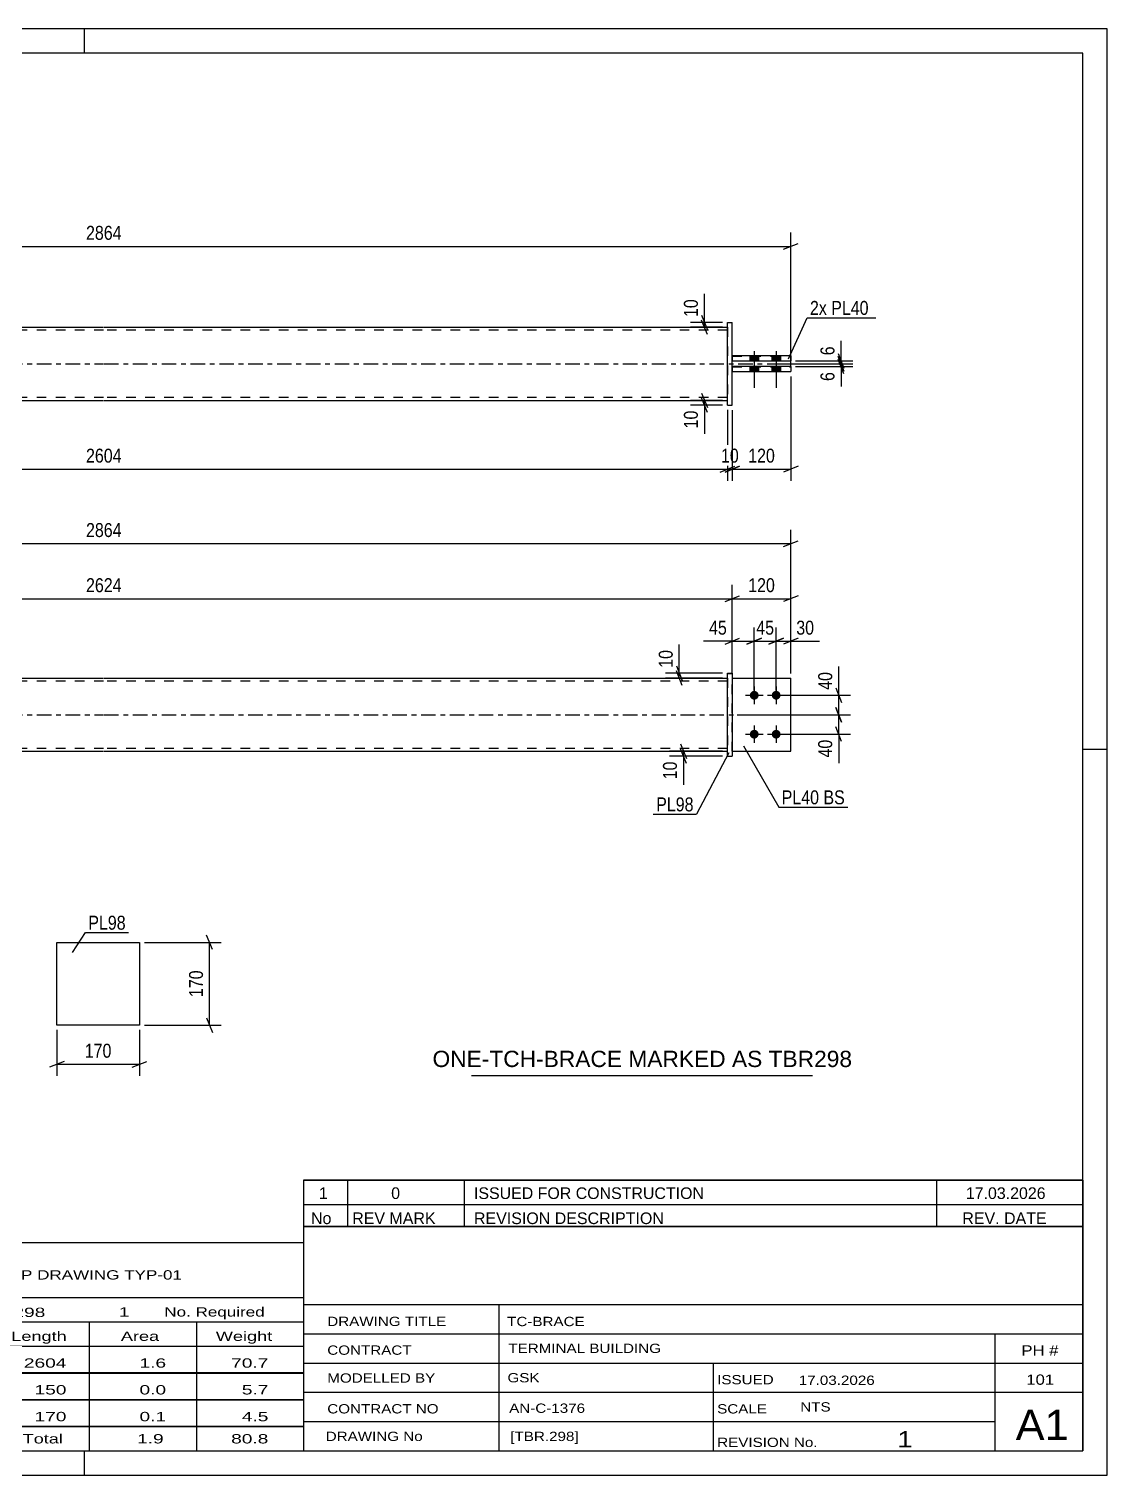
# Model space of a CAD drawing. Header units: millimetres. Extents: x 0 to 420, y 0 to 297.
# Drawn here: x 198.6 to 420, y 0 to 297 of the extents above; entities that cross this region are included whole.
import ezdxf

# ---------------------------------------------------------------- set-up
doc = ezdxf.new("R2010")
doc.units = ezdxf.units.MM
doc.linetypes.add('DXK_LINE_DOT2', pattern=[3.9198, 1.9599, -1.9599])
doc.linetypes.add('DXK_LINE_DOT3', pattern=[5.9187, 2.979, -0.9799, 0.9799, -0.9799])
doc.styles.add('Arial', font='ARIAL.TTF', dxfattribs={"height": 0.2})
doc.styles.add('Arial Narrow', font='ARIALN.TTF', dxfattribs={"height": 0.2})

# ---------------------------------------------------------------- blocks, each defined once
blk = doc.blocks.new('Unknown-580581825-1163')
at = {"color": 5, "linetype": 'Continuous'}
for p, q in [((420, 297), (0, 297)), ((210, 292), (210, 297)), ((420, 0), (420, 297)), ((415, 292), (5, 292)), ((415, 5), (415, 292)), ((420, 149), (415, 149)), ((5, 5), (415, 5)), ((210, 0), (210, 5)), ((0, 0), (420, 0))]:
    blk.add_line(p, q, dxfattribs=at)
blk = doc.blocks.new('Part-580581825-1819 - 1792')
at = {"color": 2, "linetype": 'Continuous'}
for p, q in [((343.05, 163.65), (355.05, 163.65)), ((355.05, 148.65), (355.05, 163.65)), ((343.05, 148.65), (355.05, 148.65)), ((343.05, 148.65), (355.05, 148.65))]:
    blk.add_line(p, q, dxfattribs=at)
at = {"color": 7, "linetype": 'DXK_LINE_DOT2'}
for p, q in [((343.05, 163.65), (355.05, 163.65)), ((343.05, 148.65), (343.05, 163.65)), ((355.05, 163.65), (355.05, 163.65)), ((343.05, 148.65), (343.05, 148.65))]:
    blk.add_line(p, q, dxfattribs=at)
blk = doc.blocks.new('Part-580581825-1799 - 1792')
at = {"color": 2, "linetype": 'Continuous'}
for p, q in [((342.05, 164.67), (343.05, 164.67)), ((342.05, 147.67), (342.05, 164.67)), ((343.05, 164.67), (343.05, 147.63)), ((342.05, 147.67), (342.05, 147.63)), ((342.05, 147.63), (342.05, 147.67)), ((342.05, 147.67), (343.05, 147.67)), ((342.05, 147.63), (343.05, 147.63))]:
    blk.add_line(p, q, dxfattribs=at)
at = {"color": 7, "linetype": 'DXK_LINE_DOT2'}
blk.add_line((342.05, 164.63), (343.05, 164.63), dxfattribs=at)
blk = doc.blocks.new('Part-580581825-1824 - 1792')
at = {"color": 2, "linetype": 'Continuous'}
for p, q in [((85.95, 163.65), (213.95, 163.65)), ((214.05, 163.65), (342.05, 163.65)), ((85.95, 148.65), (213.95, 148.65)), ((214.05, 148.65), (342.05, 148.65))]:
    blk.add_line(p, q, dxfattribs=at)
at = {"color": 7, "linetype": 'DXK_LINE_DOT2'}
for p, q in [((85.95, 148.65), (85.95, 163.65)), ((342.05, 163.65), (342.05, 148.65)), ((213.95, 163.05), (85.95, 163.05)), ((342.05, 163.05), (214.05, 163.05)), ((213.95, 149.25), (85.95, 149.25)), ((342.05, 149.25), (214.05, 149.25))]:
    blk.add_line(p, q, dxfattribs=at)
at = {"color": 7, "linetype": 'DXK_LINE_DOT3'}
for p, q in [((75.95, 156.15), (213.95, 156.15)), ((214.05, 156.15), (352.05, 156.15))]:
    blk.add_line(p, q, dxfattribs=at)
blk = doc.blocks.new('Bolt-580581825-1830 - 1792')
at = {"linetype": 'Continuous'}
for points in [[(347.55, 161.05), (347.74, 161.03), (347.92, 160.97), (348.08, 160.88), (348.22, 160.75), (348.33, 160.6), (348.41, 160.43), (348.45, 160.25), (348.45, 160.06), (348.41, 159.87), (348.33, 159.7), (348.22, 159.55), (348.08, 159.42), (347.92, 159.33), (347.74, 159.27), (347.55, 159.25), (347.36, 159.27), (347.18, 159.33), (347.02, 159.42), (346.88, 159.55), (346.77, 159.7), (346.69, 159.87), (346.66, 160.06), (346.66, 160.25), (346.69, 160.43), (346.77, 160.6), (346.88, 160.75), (347.02, 160.88), (347.18, 160.97), (347.36, 161.03)], [(352.05, 161.05), (352.24, 161.03), (352.42, 160.97), (352.58, 160.88), (352.72, 160.75), (352.83, 160.6), (352.91, 160.43), (352.95, 160.25), (352.95, 160.06), (352.91, 159.87), (352.83, 159.7), (352.72, 159.55), (352.58, 159.42), (352.42, 159.33), (352.24, 159.27), (352.05, 159.25), (351.86, 159.27), (351.68, 159.33), (351.52, 159.42), (351.38, 159.55), (351.27, 159.7), (351.19, 159.87), (351.16, 160.06), (351.16, 160.25), (351.19, 160.43), (351.27, 160.6), (351.38, 160.75), (351.52, 160.88), (351.68, 160.97), (351.86, 161.03)], [(347.55, 153.05), (347.74, 153.03), (347.92, 152.97), (348.08, 152.88), (348.22, 152.75), (348.33, 152.6), (348.41, 152.43), (348.45, 152.25), (348.45, 152.06), (348.41, 151.87), (348.33, 151.7), (348.22, 151.55), (348.08, 151.42), (347.92, 151.33), (347.74, 151.27), (347.55, 151.25), (347.36, 151.27), (347.18, 151.33), (347.02, 151.42), (346.88, 151.55), (346.77, 151.7), (346.69, 151.87), (346.66, 152.06), (346.66, 152.25), (346.69, 152.43), (346.77, 152.6), (346.88, 152.75), (347.02, 152.88), (347.18, 152.97), (347.36, 153.03)], [(352.05, 153.05), (352.24, 153.03), (352.42, 152.97), (352.58, 152.88), (352.72, 152.75), (352.83, 152.6), (352.91, 152.43), (352.95, 152.25), (352.95, 152.06), (352.91, 151.87), (352.83, 151.7), (352.72, 151.55), (352.58, 151.42), (352.42, 151.33), (352.24, 151.27), (352.05, 151.25), (351.86, 151.27), (351.68, 151.33), (351.52, 151.42), (351.38, 151.55), (351.27, 151.7), (351.19, 151.87), (351.16, 152.06), (351.16, 152.25), (351.19, 152.43), (351.27, 152.6), (351.38, 152.75), (351.52, 152.88), (351.68, 152.97), (351.86, 153.03)]]:
    blk.add_hatch(color=1, dxfattribs=at).paths.add_polyline_path(points)
at = {"color": 1, "linetype": 'Continuous'}
for p, q in [((347.55, 161.95), (347.55, 158.35)), ((352.05, 161.95), (352.05, 158.35)), ((345.75, 160.15), (349.35, 160.15)), ((350.25, 160.15), (353.85, 160.15)), ((345.75, 152.15), (349.35, 152.15)), ((347.55, 153.95), (347.55, 150.35)), ((350.25, 152.15), (353.85, 152.15)), ((352.05, 153.95), (352.05, 150.35))]:
    blk.add_line(p, q, dxfattribs=at)
blk = doc.blocks.new('Part-580581825-1836 - 1792')
at = {"color": 7, "linetype": 'DXK_LINE_DOT2'}
for p, q in [((343.05, 148.64), (343.05, 163.65)), ((343.05, 163.65), (355.05, 163.65)), ((343.05, 163.64), (355.05, 163.64)), ((355.05, 163.65), (355.05, 163.64)), ((355.05, 148.65), (355.05, 163.65)), ((343.05, 148.65), (343.05, 148.64))]:
    blk.add_line(p, q, dxfattribs=at)
at = {"color": 2, "linetype": 'Continuous'}
for p, q in [((343.05, 148.65), (355.05, 148.65)), ((343.05, 148.64), (355.05, 148.64)), ((355.05, 148.65), (355.05, 148.65)), ((355.05, 148.65), (355.05, 148.64)), ((355.05, 148.64), (355.05, 148.65))]:
    blk.add_line(p, q, dxfattribs=at)
blk = doc.blocks.new('Part-580581825-2124 - 2115')
at = {"color": 2, "linetype": 'Continuous'}
for p, q in [((85.95, 235.72), (213.95, 235.72)), ((214.05, 235.72), (342.05, 235.72)), ((85.95, 220.72), (213.95, 220.72)), ((214.05, 220.72), (342.05, 220.72))]:
    blk.add_line(p, q, dxfattribs=at)
at = {"color": 7, "linetype": 'DXK_LINE_DOT2'}
for p, q in [((85.95, 235.72), (85.95, 220.72)), ((213.95, 235.12), (85.95, 235.12)), ((342.05, 235.12), (214.05, 235.12)), ((342.05, 235.72), (342.05, 220.72)), ((213.95, 221.32), (85.95, 221.32)), ((342.05, 221.32), (214.05, 221.32))]:
    blk.add_line(p, q, dxfattribs=at)
at = {"color": 7, "linetype": 'DXK_LINE_DOT3'}
for p, q in [((75.95, 228.22), (213.95, 228.22)), ((214.05, 228.22), (352.05, 228.22))]:
    blk.add_line(p, q, dxfattribs=at)
blk = doc.blocks.new('Part-580581825-2125 - 2115')
at = {"color": 2, "linetype": 'Continuous'}
for p, q in [((342.05, 219.74), (342.05, 236.74)), ((342.05, 236.74), (343.05, 236.74)), ((343.05, 219.74), (343.05, 236.74)), ((342.05, 219.74), (343.05, 219.74)), ((342.05, 219.74), (342.05, 219.7)), ((342.05, 219.7), (342.05, 219.74)), ((342.05, 219.7), (343.05, 219.7)), ((343.05, 219.7), (343.05, 219.74)), ((343.05, 219.74), (343.05, 219.7))]:
    blk.add_line(p, q, dxfattribs=at)
at = {"color": 7, "linetype": 'DXK_LINE_DOT2'}
for q in [(342.05, 236.74), (343.05, 236.7)]:
    blk.add_line((342.05, 236.7), q, dxfattribs=at)
blk = doc.blocks.new('Bolt-580581825-2119 - 2115')
at = {"linetype": 'Continuous'}
for points in [[(348.45, 229.83), (346.65, 229.83), (346.65, 228.83), (348.45, 228.83)], [(348.45, 229.81), (346.65, 229.81), (346.65, 228.81), (348.45, 228.81)], [(352.95, 229.83), (351.15, 229.83), (351.15, 228.83), (352.95, 228.83)], [(352.95, 229.81), (351.15, 229.81), (351.15, 228.81), (352.95, 228.81)], [(348.45, 227.63), (346.65, 227.63), (346.65, 226.63), (348.45, 226.63)], [(348.45, 227.61), (346.65, 227.61), (346.65, 226.61), (348.45, 226.61)], [(352.95, 227.63), (351.15, 227.63), (351.15, 226.63), (352.95, 226.63)], [(352.95, 227.61), (351.15, 227.61), (351.15, 226.61), (352.95, 226.61)]]:
    blk.add_hatch(color=1, dxfattribs=at).paths.add_polyline_path(points)
at = {"color": 1, "linetype": 'Continuous'}
for p, q in [((346.65, 229.83), (346.65, 228.83)), ((346.65, 229.81), (346.65, 228.81)), ((347.55, 230.83), (347.55, 223.33)), ((347.55, 230.81), (347.55, 223.31)), ((348.45, 229.83), (348.45, 228.83)), ((348.45, 229.81), (348.45, 228.81)), ((351.15, 229.83), (351.15, 228.83)), ((351.15, 229.81), (351.15, 228.81)), ((352.05, 230.83), (352.05, 223.33)), ((352.05, 230.81), (352.05, 223.31)), ((352.95, 229.83), (352.95, 228.83)), ((352.95, 229.81), (352.95, 228.81)), ((346.65, 227.63), (346.65, 226.63)), ((346.65, 227.61), (346.65, 226.61)), ((348.45, 227.63), (348.45, 226.63)), ((348.45, 227.61), (348.45, 226.61)), ((351.15, 227.63), (351.15, 226.63)), ((351.15, 227.61), (351.15, 226.61)), ((352.95, 227.63), (352.95, 226.63)), ((352.95, 227.61), (352.95, 226.61))]:
    blk.add_line(p, q, dxfattribs=at)
blk = doc.blocks.new('Part-580581825-2141 - 2115')
at = {"color": 2, "linetype": 'Continuous'}
for p, q in [((355.05, 229.84), (343.05, 229.84)), ((343.05, 228.84), (355.05, 228.84)), ((343.05, 228.81), (355.05, 228.81)), ((355.05, 229.84), (355.05, 228.81))]:
    blk.add_line(p, q, dxfattribs=at)
at = {"color": 7, "linetype": 'DXK_LINE_DOT2'}
for p, q in [((343.05, 229.84), (343.05, 228.81)), ((343.05, 229.81), (355.05, 229.81))]:
    blk.add_line(p, q, dxfattribs=at)
blk = doc.blocks.new('Part-580581825-2146 - 2115')
at = {"color": 2, "linetype": 'Continuous'}
for p, q in [((355.05, 227.64), (343.05, 227.64)), ((343.05, 226.64), (355.05, 226.64)), ((343.05, 226.61), (355.05, 226.61)), ((355.05, 227.64), (355.05, 226.61))]:
    blk.add_line(p, q, dxfattribs=at)
at = {"color": 7, "linetype": 'DXK_LINE_DOT2'}
for p, q in [((343.05, 227.64), (343.05, 226.61)), ((343.05, 227.61), (355.05, 227.61))]:
    blk.add_line(p, q, dxfattribs=at)
blk = doc.blocks.new('Part-580581825-1391 - 1375')
at = {"color": 2, "linetype": 'Continuous'}
for p, q in [((204.32, 92.41), (204.32, 109.41)), ((204.32, 109.41), (221.32, 109.41)), ((221.32, 109.41), (221.32, 92.41)), ((221.32, 92.41), (204.32, 92.41))]:
    blk.add_line(p, q, dxfattribs=at)
blk = doc.blocks.new('StraightDimension-580581825-1863 - 1792')
at = {"color": 7, "linetype": 'Continuous'}
for p, q in [((347.55, 161.15), (347.55, 174.1)), ((352.05, 161.15), (352.05, 174.1)), ((346.05, 170.65), (349.05, 171.85)), ((347.55, 171.25), (352.05, 171.25)), ((353.55, 171.85), (350.55, 170.65))]:
    blk.add_line(p, q, dxfattribs=at)
at = {"color": 0}
blk.add_wipeout([(352.23, 172), (352.23, 176.2), (347.37, 176.2), (347.37, 172)], dxfattribs=at)
at = {"color": 3, "style": 'Arial Narrow'}
blk.add_text('45', height=2.863, dxfattribs=at).set_placement((347.97, 172.6))
blk = doc.blocks.new('StraightDimension-580581825-1932 - 1792')
at = {"color": 7, "linetype": 'Continuous'}
for p, q in [((343.05, 164.65), (343.05, 182.83)), ((355.05, 164.65), (355.05, 182.83)), ((341.55, 179.38), (344.55, 180.58)), ((343.05, 179.98), (355.05, 179.98)), ((356.55, 180.58), (353.55, 179.38))]:
    blk.add_line(p, q, dxfattribs=at)
at = {"color": 0}
blk.add_wipeout([(352.39, 180.73), (352.39, 184.93), (345.71, 184.93), (345.71, 180.73)], dxfattribs=at)
at = {"color": 3, "style": 'Arial Narrow'}
blk.add_text('120', height=2.863, dxfattribs=at).set_placement((346.31, 181.33))
blk = doc.blocks.new('StraightDimension-580581825-1847 - 1792')
at = {"color": 7, "linetype": 'Continuous'}
for p, q in [((352.05, 161.15), (352.05, 174.1)), ((355.05, 164.65), (355.05, 174.1)), ((350.55, 170.65), (353.55, 171.85)), ((352.05, 171.25), (355.05, 171.25)), ((356.55, 171.85), (353.55, 170.65))]:
    blk.add_line(p, q, dxfattribs=at)
at = {"color": 0}
blk.add_wipeout([(360.43, 172), (360.43, 176.2), (355.58, 176.2), (355.58, 172)], dxfattribs=at)
at = {"color": 7, "linetype": 'Continuous'}
blk.add_line((355.05, 171.25), (360.96, 171.25), dxfattribs=at)
blk.add_line((355.05, 171.25), (360.96, 171.25), dxfattribs=at)
at = {"color": 3, "style": 'Arial Narrow'}
blk.add_text('30', height=2.863, dxfattribs=at).set_placement((356.18, 172.6))
blk = doc.blocks.new('StraightDimension-580581825-1876 - 1792')
at = {"color": 7, "linetype": 'Continuous'}
for p, q in [((343.05, 164.65), (343.05, 174.1)), ((347.55, 161.15), (347.55, 174.1)), ((341.55, 170.65), (344.55, 171.85)), ((343.05, 171.25), (347.55, 171.25)), ((349.05, 171.85), (346.05, 170.65))]:
    blk.add_line(p, q, dxfattribs=at)
at = {"color": 0}
blk.add_wipeout([(342.53, 172), (342.53, 176.2), (337.67, 176.2), (337.67, 172)], dxfattribs=at)
at = {"color": 7, "linetype": 'Continuous'}
blk.add_line((343.05, 171.25), (337.14, 171.25), dxfattribs=at)
blk.add_line((343.05, 171.25), (337.14, 171.25), dxfattribs=at)
at = {"color": 3, "style": 'Arial Narrow'}
blk.add_text('45', height=2.863, dxfattribs=at).set_placement((338.27, 172.6))
blk = doc.blocks.new('StraightDimension-580581825-1893 - 1792')
at = {"color": 7, "linetype": 'Continuous'}
for p, q in [((72.95, 164.65), (72.95, 194.15)), ((355.05, 164.65), (355.05, 194.15)), ((74.45, 191.9), (71.45, 190.7)), ((72.95, 191.3), (355.05, 191.3)), ((353.55, 190.7), (356.55, 191.9))]:
    blk.add_line(p, q, dxfattribs=at)
at = {"color": 0}
blk.add_wipeout([(218.26, 192.05), (218.26, 196.25), (209.74, 196.25), (209.74, 192.05)], dxfattribs=at)
at = {"color": 3, "style": 'Arial Narrow'}
blk.add_text('2864', height=2.863, dxfattribs=at).set_placement((210.34, 192.65))
blk = doc.blocks.new('StraightDimension-580581825-2076 - 1792')
at = {"color": 7, "linetype": 'Continuous'}
for p, q in [((341.05, 148.65), (330.17, 148.65)), ((332.42, 150.15), (333.62, 147.15)), ((333.62, 146.17), (332.42, 149.17)), ((333.02, 147.67), (333.02, 148.65)), ((341.05, 147.67), (330.17, 147.67))]:
    blk.add_line(p, q, dxfattribs=at)
at = {"color": 0}
blk.add_wipeout([(332.27, 147.14), (328.07, 147.14), (328.07, 142.29), (332.27, 142.29)], dxfattribs=at)
at = {"color": 7, "linetype": 'Continuous'}
blk.add_line((333.02, 147.67), (333.02, 141.76), dxfattribs=at)
blk.add_line((333.02, 147.67), (333.02, 141.76), dxfattribs=at)
at = {"color": 3, "style": 'Arial Narrow'}
blk.add_text('10', height=2.863, rotation=90.0002, dxfattribs=at).set_placement((331.67, 142.89))
blk = doc.blocks.new('StraightDimension-580581825-1913 - 1792')
at = {"color": 7, "linetype": 'Continuous'}
for p, q in [((364.3, 161.65), (365.5, 158.65)), ((353.05, 160.15), (367.3, 160.15)), ((365.5, 154.65), (364.3, 157.65)), ((364.9, 156.15), (364.9, 160.15)), ((344.05, 156.15), (367.3, 156.15))]:
    blk.add_line(p, q, dxfattribs=at)
at = {"color": 0}
blk.add_wipeout([(364.15, 165.53), (359.95, 165.53), (359.95, 160.67), (364.15, 160.67)], dxfattribs=at)
at = {"color": 7, "linetype": 'Continuous'}
blk.add_line((364.9, 160.15), (364.9, 166.05), dxfattribs=at)
blk.add_line((364.9, 160.15), (364.9, 166.05), dxfattribs=at)
at = {"color": 3, "style": 'Arial Narrow'}
blk.add_text('40', height=2.863, rotation=90.0002, dxfattribs=at).set_placement((363.55, 161.27))
blk = doc.blocks.new('StraightDimension-580581825-1922 - 1792')
at = {"color": 7, "linetype": 'Continuous'}
for p, q in [((364.3, 157.65), (365.5, 154.65)), ((344.05, 156.15), (367.3, 156.15)), ((364.9, 152.15), (364.9, 156.15)), ((353.05, 152.15), (367.3, 152.15)), ((365.5, 150.65), (364.3, 153.65))]:
    blk.add_line(p, q, dxfattribs=at)
at = {"color": 0}
blk.add_wipeout([(364.15, 151.62), (359.95, 151.62), (359.95, 146.77), (364.15, 146.77)], dxfattribs=at)
at = {"color": 7, "linetype": 'Continuous'}
blk.add_line((364.9, 152.15), (364.9, 146.24), dxfattribs=at)
blk.add_line((364.9, 152.15), (364.9, 146.24), dxfattribs=at)
at = {"color": 3, "style": 'Arial Narrow'}
blk.add_text('40', height=2.863, rotation=90.0002, dxfattribs=at).set_placement((363.55, 147.37))
blk = doc.blocks.new('StraightDimension-580581825-1951 - 1792')
at = {"color": 7, "linetype": 'Continuous'}
for p, q in [((84.95, 157.15), (84.95, 182.83)), ((343.05, 164.65), (343.05, 182.83)), ((86.45, 180.58), (83.45, 179.38)), ((84.95, 179.98), (343.05, 179.98)), ((341.55, 179.38), (344.55, 180.58))]:
    blk.add_line(p, q, dxfattribs=at)
at = {"color": 0}
blk.add_wipeout([(218.26, 180.73), (218.26, 184.93), (209.74, 184.93), (209.74, 180.73)], dxfattribs=at)
at = {"color": 3, "style": 'Arial Narrow'}
blk.add_text('2624', height=2.863, dxfattribs=at).set_placement((210.34, 181.33))
blk = doc.blocks.new('StraightDimension-580581825-3108 - 1792')
at = {"color": 7, "linetype": 'Continuous'}
for p, q in [((341.05, 164.67), (329.31, 164.67)), ((341.05, 163.65), (329.31, 163.65)), ((331.56, 166.17), (332.76, 163.17)), ((332.76, 162.15), (331.56, 165.15)), ((332.16, 163.65), (332.16, 164.67))]:
    blk.add_line(p, q, dxfattribs=at)
at = {"color": 0}
blk.add_wipeout([(331.41, 170.05), (327.21, 170.05), (327.21, 165.19), (331.41, 165.19)], dxfattribs=at)
at = {"color": 7, "linetype": 'Continuous'}
blk.add_line((332.16, 164.67), (332.16, 170.57), dxfattribs=at)
blk.add_line((332.16, 164.67), (332.16, 170.57), dxfattribs=at)
at = {"color": 3, "style": 'Arial Narrow'}
blk.add_text('10', height=2.863, rotation=90.0002, dxfattribs=at).set_placement((330.81, 165.79))
blk = doc.blocks.new('StraightDimension-580581825-2182 - 2115')
at = {"color": 7, "linetype": 'Continuous'}
for p, q in [((85.95, 218.72), (85.95, 204.18)), ((342.05, 218.74), (342.05, 204.18)), ((87.45, 207.18), (84.45, 205.98)), ((85.95, 206.58), (342.05, 206.58)), ((340.55, 205.98), (343.55, 207.18))]:
    blk.add_line(p, q, dxfattribs=at)
at = {"color": 0}
blk.add_wipeout([(218.26, 207.33), (218.26, 211.53), (209.74, 211.53), (209.74, 207.33)], dxfattribs=at)
at = {"color": 3, "style": 'Arial Narrow'}
blk.add_text('2604', height=2.863, dxfattribs=at).set_placement((210.34, 207.93))
blk = doc.blocks.new('StraightDimension-580581825-2250 - 2115')
at = {"color": 7, "linetype": 'Continuous'}
for p, q in [((364.77, 229.72), (365.97, 226.72)), ((365.97, 226.14), (364.77, 229.14)), ((350.8, 228.22), (367.77, 228.22)), ((356.05, 227.64), (367.77, 227.64)), ((365.37, 227.64), (365.37, 228.22))]:
    blk.add_line(p, q, dxfattribs=at)
at = {"color": 0}
blk.add_wipeout([(364.62, 227.12), (360.42, 227.12), (360.42, 224.09), (364.62, 224.09)], dxfattribs=at)
at = {"color": 7, "linetype": 'Continuous'}
blk.add_line((365.37, 227.64), (365.37, 223.56), dxfattribs=at)
blk.add_line((365.37, 227.64), (365.37, 223.56), dxfattribs=at)
at = {"color": 3, "style": 'Arial Narrow'}
blk.add_text('6', height=2.86, rotation=90.0002, dxfattribs=at).set_placement((364.02, 224.69))
blk = doc.blocks.new('StraightDimension-580581825-2171 - 2115')
at = {"color": 7, "linetype": 'Continuous'}
for p, q in [((74.45, 252.94), (71.45, 251.74)), ((72.95, 227.62), (72.95, 255.19)), ((353.55, 251.74), (356.55, 252.94)), ((355.05, 227.64), (355.05, 255.19)), ((72.95, 252.34), (355.05, 252.34))]:
    blk.add_line(p, q, dxfattribs=at)
at = {"color": 0}
blk.add_wipeout([(218.26, 253.09), (218.26, 257.29), (209.74, 257.29), (209.74, 253.09)], dxfattribs=at)
at = {"color": 3, "style": 'Arial Narrow'}
blk.add_text('2864', height=2.863, dxfattribs=at).set_placement((210.34, 253.69))
blk = doc.blocks.new('StraightDimension-580581825-2209 - 2115')
at = {"color": 7, "linetype": 'Continuous'}
for p, q in [((342.05, 218.74), (342.05, 204.18)), ((343.05, 218.7), (343.05, 204.18)), ((340.55, 205.98), (343.55, 207.18)), ((344.55, 207.18), (341.55, 205.98)), ((342.05, 206.58), (343.05, 206.58))]:
    blk.add_line(p, q, dxfattribs=at)
at = {"color": 0}
blk.add_wipeout([(344.98, 207.33), (344.98, 211.53), (340.12, 211.53), (340.12, 207.33)], dxfattribs=at)
at = {"color": 3, "style": 'Arial Narrow'}
blk.add_text('10', height=2.863, dxfattribs=at).set_placement((340.72, 207.93))
blk = doc.blocks.new('StraightDimension-580581825-2218 - 2115')
at = {"color": 7, "linetype": 'Continuous'}
for p, q in [((355.05, 225.64), (355.05, 204.18)), ((343.05, 218.7), (343.05, 204.18)), ((341.55, 205.98), (344.55, 207.18)), ((343.05, 206.58), (355.05, 206.58)), ((356.55, 207.18), (353.55, 205.98))]:
    blk.add_line(p, q, dxfattribs=at)
at = {"color": 0}
blk.add_wipeout([(352.39, 207.33), (352.39, 211.53), (345.71, 211.53), (345.71, 207.33)], dxfattribs=at)
at = {"color": 3, "style": 'Arial Narrow'}
blk.add_text('120', height=2.863, dxfattribs=at).set_placement((346.31, 207.93))
blk = doc.blocks.new('StraightDimension-580581825-2229 - 2115')
at = {"color": 7, "linetype": 'Continuous'}
for p, q in [((341.05, 220.72), (334.47, 220.72)), ((336.72, 222.22), (337.92, 219.22)), ((337.92, 218.24), (336.72, 221.24)), ((337.32, 219.74), (337.32, 220.72)), ((341.05, 219.74), (334.47, 219.74))]:
    blk.add_line(p, q, dxfattribs=at)
at = {"color": 0}
blk.add_wipeout([(336.57, 219.22), (332.37, 219.22), (332.37, 214.36), (336.57, 214.36)], dxfattribs=at)
at = {"color": 7, "linetype": 'Continuous'}
blk.add_line((337.32, 219.74), (337.32, 213.84), dxfattribs=at)
blk.add_line((337.32, 219.74), (337.32, 213.84), dxfattribs=at)
at = {"color": 3, "style": 'Arial Narrow'}
blk.add_text('10', height=2.863, rotation=90.0002, dxfattribs=at).set_placement((335.97, 214.96))
blk = doc.blocks.new('StraightDimension-580581825-2259 - 2115')
at = {"color": 7, "linetype": 'Continuous'}
for p, q in [((356.05, 228.84), (367.77, 228.84)), ((364.77, 230.34), (365.97, 227.34)), ((365.97, 226.72), (364.77, 229.72)), ((365.37, 228.22), (365.37, 228.84)), ((350.8, 228.22), (367.77, 228.22))]:
    blk.add_line(p, q, dxfattribs=at)
at = {"color": 0}
blk.add_wipeout([(364.62, 232.39), (360.42, 232.39), (360.42, 229.37), (364.62, 229.37)], dxfattribs=at)
at = {"color": 7, "linetype": 'Continuous'}
blk.add_line((365.37, 228.84), (365.37, 232.92), dxfattribs=at)
blk.add_line((365.37, 228.84), (365.37, 232.92), dxfattribs=at)
at = {"color": 3, "style": 'Arial Narrow'}
blk.add_text('6', height=2.86, rotation=90.0002, dxfattribs=at).set_placement((364.02, 229.97))
blk = doc.blocks.new('StraightDimension-580581825-2268 - 2115')
at = {"color": 7, "linetype": 'Continuous'}
for p, q in [((336.72, 238.2), (337.92, 235.2)), ((341.05, 236.7), (334.47, 236.7)), ((341.05, 235.72), (334.47, 235.72)), ((337.92, 234.22), (336.72, 237.22)), ((337.32, 235.72), (337.32, 236.7))]:
    blk.add_line(p, q, dxfattribs=at)
at = {"color": 0}
blk.add_wipeout([(336.57, 242.09), (332.37, 242.09), (332.37, 237.23), (336.57, 237.23)], dxfattribs=at)
at = {"color": 7, "linetype": 'Continuous'}
blk.add_line((337.32, 236.7), (337.32, 242.61), dxfattribs=at)
blk.add_line((337.32, 236.7), (337.32, 242.61), dxfattribs=at)
at = {"color": 3, "style": 'Arial Narrow'}
blk.add_text('10', height=2.863, rotation=90.0002, dxfattribs=at).set_placement((335.97, 237.83))
blk = doc.blocks.new('StraightDimension-580581825-1403 - 1375')
at = {"color": 7, "linetype": 'Continuous'}
for p, q in [((204.32, 91.41), (204.32, 81.97)), ((221.32, 91.41), (221.32, 81.97)), ((205.82, 84.97), (202.82, 83.77)), ((204.32, 84.37), (221.32, 84.37)), ((219.82, 83.77), (222.82, 84.97))]:
    blk.add_line(p, q, dxfattribs=at)
at = {"color": 0}
blk.add_wipeout([(216.16, 85.12), (216.16, 89.32), (209.48, 89.32), (209.48, 85.12)], dxfattribs=at)
at = {"color": 3, "style": 'Arial Narrow'}
blk.add_text('170', height=2.863, dxfattribs=at).set_placement((210.08, 85.72))
blk = doc.blocks.new('StraightDimension-580581825-1393 - 1375')
at = {"color": 7, "linetype": 'Continuous'}
for p, q in [((236.31, 107.91), (235.11, 110.91)), ((222.32, 109.41), (238.11, 109.41)), ((235.71, 92.41), (235.71, 109.41)), ((222.32, 92.41), (238.11, 92.41)), ((235.11, 93.91), (236.31, 90.91))]:
    blk.add_line(p, q, dxfattribs=at)
at = {"color": 0}
blk.add_wipeout([(234.96, 104.26), (230.76, 104.26), (230.76, 97.57), (234.96, 97.57)], dxfattribs=at)
at = {"color": 3, "style": 'Arial Narrow'}
blk.add_text('170', height=2.863, rotation=90.0002, dxfattribs=at).set_placement((234.36, 98.17))
blk = doc.blocks.new('Unknown-580581825-3725')
at = {"color": 7, "linetype": 'Continuous'}
for p, q in [((95, 47.75), (255, 47.75)), ((95, 36.5), (95, 47.75)), ((255, 47.75), (255, 36.5)), ((95, 36.5), (255, 36.5)), ((95, 36.5), (95, 31.5)), ((255, 36.5), (255, 31.5)), ((95, 31.5), (255, 31.5)), ((95, 31.5), (95, 26.5)), ((119, 31.5), (119, 26.5)), ((154.5, 31.5), (154.5, 26.5)), ((180.5, 31.5), (180.5, 26.5)), ((193.5, 31.5), (193.5, 26.5)), ((211, 31.5), (211, 26.5)), ((233, 31.5), (233, 26.5)), ((255, 31.5), (255, 26.5)), ((95, 26.5), (255, 26.5)), ((95, 26.45), (95, 21.05)), ((95, 26.45), (255, 26.45)), ((119, 26.5), (119, 21)), ((154.5, 26.5), (154.5, 21)), ((180.5, 26.5), (180.5, 21)), ((193.5, 26.5), (193.5, 21)), ((211, 26.5), (211, 21)), ((233, 26.5), (233, 21)), ((255, 26.45), (255, 21.05)), ((95, 21.05), (255, 21.05)), ((95, 20.95), (95, 15.55)), ((95, 20.95), (255, 20.95)), ((119, 21), (119, 15.5)), ((154.5, 21), (154.5, 15.5)), ((180.5, 21), (180.5, 15.5)), ((193.5, 21), (193.5, 15.5)), ((211, 21), (211, 15.5)), ((233, 21), (233, 15.5)), ((255, 20.95), (255, 15.55)), ((95, 15.55), (255, 15.55)), ((95, 15.45), (95, 10.05)), ((95, 15.45), (255, 15.45)), ((119, 15.5), (119, 10)), ((154.5, 15.5), (154.5, 10)), ((180.5, 15.5), (180.5, 10)), ((193.5, 15.5), (193.5, 10)), ((211, 15.5), (211, 10)), ((233, 15.5), (233, 10)), ((255, 15.45), (255, 10.05)), ((95, 10.05), (255, 10.05)), ((95, 10), (255, 10)), ((95, 10), (95, 5)), ((211, 10), (211, 5)), ((233, 10), (233, 5)), ((255, 10), (255, 5)), ((95, 5), (255, 5))]:
    blk.add_line(p, q, dxfattribs=at)
at = {"color": 7, "style": 'Arial Narrow'}
for s, height, width, p in [('GENERAL NOTES & WELD DETAILS :', 2.8633, 1.4, (96.15, 40.06)), ('REFER TYP DRAWING TYP-01', 1.9089, 1.6, (179.7, 40.16)), ("MATERIAL LIST FOR ASSEMBLY MK'D", 1.9089, 1.6, (96.15, 32.56)), ('TBR298', 1.909, 1.794707, (187.59, 32.47)), ('1', 1.91, 1.794707, (217.08, 32.56)), ('No. Required', 1.9089, 1.6, (226.41, 32.56)), ('Mark', 1.909, 1.7, (96.34, 27.5)), ('Profile', 1.909, 1.7, (129.41, 27.5)), ('Material', 1.909, 1.7, (159.54, 27.56)), ('No.', 1.909, 1.7, (184.5, 27.56)), ('Length', 1.909, 1.7, (195, 27.56)), ('Area', 1.909, 1.7, (217.5, 27.56)), ('Weight', 1.909, 1.7, (237, 27.56))]:
    blk.add_text(s, height=height, dxfattribs=dict(at, width=width)).set_placement(p)
at = {"color": 7, "linetype": 'Continuous', "style": 'Arial Narrow'}
for s, height, width, p in [('TBR298', 1.909, 1.794707, (96.5, 22.06)), ('SHS150*6', 1.909, 1.794707, (121, 22.06)), ('E350', 1.909, 1.794707, (160.74, 22.06)), ('1', 1.91, 1.794707, (184.86, 22.06)), ('2604', 1.909, 1.794707, (197.58, 22.06)), ('1.6', 1.909, 1.794707, (221.32, 22.06)), ('70.7', 1.909, 1.794707, (240.14, 22.06)), ('PL40', 1.909, 1.794707, (96.5, 16.56)), ('PL10*120', 1.909, 1.794707, (121, 16.56)), ('E350', 1.909, 1.794707, (160.74, 16.56)), ('4', 1.91, 1.794707, (184.86, 16.56)), ('150', 1.909, 1.794707, (199.77, 16.56)), ('0.0', 1.909, 1.794707, (221.32, 16.56)), ('5.7', 1.909, 1.794707, (242.33, 16.56)), ('PL98', 1.909, 1.794707, (96.5, 11.06)), ('PL10*170', 1.909, 1.794707, (121, 11.06)), ('E350', 1.909, 1.794707, (160.74, 11.06)), ('2', 1.91, 1.794707, (184.86, 11.06)), ('170', 1.909, 1.794707, (199.77, 11.06)), ('0.1', 1.909, 1.794707, (221.32, 11.06)), ('4.5', 1.909, 1.794707, (242.33, 11.06)), ('Total', 1.909, 1.7, (197.33, 6.5)), ('1.9', 1.909, 1.794707, (220.83, 6.5)), ('80.8', 1.909, 1.794707, (240.14, 6.5))]:
    blk.add_text(s, height=height, dxfattribs=dict(at, width=width)).set_placement(p)
blk = doc.blocks.new('Unknown-580581825-3723')
at = {"color": 7, "linetype": 'Continuous'}
for p, q in [((255, 51.05), (255, 5)), ((255, 51.05), (415, 51.05)), ((415, 51), (415, 5)), ((255, 35), (415, 35)), ((295.14, 35), (295.14, 5)), ((255, 29), (415, 29)), ((397, 5.05), (397, 29.05)), ((255, 23), (415, 23)), ((339.14, 23), (339.14, 5)), ((255, 17), (415, 17)), ((255, 11), (397, 11)), ((255, 5), (415, 5))]:
    blk.add_line(p, q, dxfattribs=at)
at = {"color": 7, "style": 'Arial Narrow'}
for s, height, width, p in [('DRAWING TITLE', 1.9089, 1.425378, (259.88, 30.61)), ('TC-BRACE', 1.909, 1.425378, (296.81, 30.59)), ('TERMINAL BUILDING', 1.9089, 1.425378, (297.06, 25.07)), ('CONTRACT', 1.909, 1.425378, (259.88, 24.71)), ('MODELLED BY', 1.9089, 1.425378, (259.88, 18.98)), ('GSK', 1.909, 1.425378, (296.88, 19.04)), ('ISSUED', 1.909, 1.425378, (339.94, 18.64)), ('17.03.2026', 1.909, 1.425378, (356.69, 18.52)), ('CONTRACT NO', 1.9089, 1.425378, (259.88, 12.66)), ('AN-C-1376', 1.909, 1.425378, (297.23, 12.78)), ('SCALE', 1.909, 1.425378, (339.94, 12.65)), ('A1', 6.204, 1.25, (401.24, 7.2)), ('DRAWING No', 1.909, 1.425378, (259.56, 7)), ('[TBR.298]', 1.909, 1.425378, (297.46, 6.99)), ('1', 3.34, 1.5, (376.91, 5.68)), ('REVISION No.', 1.9089, 1.425378, (339.94, 5.77))]:
    blk.add_text(s, height=height, dxfattribs=dict(at, width=width)).set_placement(p)
at = {"color": 7, "linetype": 'Continuous', "style": 'Arial Narrow'}
for s, height, width, p in [('PH #', 2.1, 1.42538, (402.4, 24.55)), ('101', 2.1, 1.42538, (403.41, 18.55)), ('NTS', 1.909, 1.425378, (357, 13.05))]:
    blk.add_text(s, height=height, dxfattribs=dict(at, width=width)).set_placement(p)
blk = doc.blocks.new('Unknown-580581825-3724')
at = {"color": 7, "linetype": 'Continuous'}
for p, q in [((255, 60.55), (415, 60.55)), ((415, 60.55), (255, 60.55)), ((255, 60.55), (255, 55.55)), ((264, 60.55), (264, 55.55)), ((288, 60.55), (288, 55.55)), ((385, 60.55), (385, 55.55)), ((415, 60.55), (415, 55.55)), ((255, 55.55), (415, 55.55)), ((255, 55.55), (255, 51.05)), ((255, 55.55), (415, 55.55)), ((264, 55.55), (264, 51.05)), ((288, 55.55), (288, 51.05)), ((385, 55.55), (385, 51.05)), ((415, 55.55), (415, 51.05)), ((415, 51.05), (255, 51.05))]:
    blk.add_line(p, q, dxfattribs=at)
at = {"color": 7, "linetype": 'Continuous', "style": 'Arial Narrow'}
for s, height, width, p in [('1', 2.39, 1.196471, (258.16, 56.7)), ('0', 2.39, 1.196471, (273, 56.7)), ('ISSUED FOR CONSTRUCTION', 2.3861, 1.196471, (290, 56.7)), ('17.03.2026', 2.386, 1.196471, (391, 56.7)), ('No', 2.386, 1.2, (256.54, 51.55)), ('REV MARK', 2.386, 1.2, (265, 51.55)), ('REVISION DESCRIPTION', 2.3861, 1.2, (290, 51.55)), ('REV. DATE', 2.386, 1.2, (390.28, 51.55))]:
    blk.add_text(s, height=height, dxfattribs=dict(at, width=width)).set_placement(p)
blk = doc.blocks.new('Unknown-580581825-3726')
at = {"color": 7, "linetype": 'Continuous'}
blk.add_line((289.5, 82.05), (359.5, 82.05), dxfattribs=at)
at = {"color": 7, "style": 'Arial'}
blk.add_text('ONE-TCH-BRACE MARKED AS TBR298', height=3.3428, dxfattribs=at).set_placement((281.49, 83.8))
blk = doc.blocks.new('Mark-580581825-1795 - 1792')
at = {"color": 0}
blk.add_wipeout([(335.1, 136.31), (335.1, 139.31), (327.42, 139.31), (327.42, 136.31)], dxfattribs=at)
blk.add_wipeout([(335.1, 136.31), (335.1, 139.31), (327.42, 139.31), (327.42, 136.31)], dxfattribs=at)
at = {"color": 30, "linetype": 'Continuous'}
for p in [(342.36, 148.32), (326.82, 135.71)]:
    blk.add_line(p, (335.7, 135.71), dxfattribs=at)
at = {"color": 3, "style": 'Arial Narrow'}
blk.add_text('PL98', height=2.863, dxfattribs=at).set_placement((327.42, 136.31))
blk = doc.blocks.new('MarkSet-580581825-3097 - 1792')
at = {"color": 0}
blk.add_wipeout([(360.86, 137.76), (360.86, 140.76), (353.19, 140.76), (353.19, 137.76)], dxfattribs=at)
blk.add_wipeout([(360.86, 137.76), (360.86, 140.76), (353.19, 140.76), (353.19, 137.76)], dxfattribs=at)
at = {"color": 30, "linetype": 'Continuous'}
blk.add_line((345.37, 149.79), (352.59, 137.16), dxfattribs=at)
at = {"color": 0}
blk.add_wipeout([(366.15, 137.76), (366.15, 140.76), (361.76, 140.76), (361.76, 137.76)], dxfattribs=at)
blk.add_wipeout([(366.15, 137.76), (366.15, 140.76), (361.76, 140.76), (361.76, 137.76)], dxfattribs=at)
at = {"color": 30, "linetype": 'Continuous'}
blk.add_line((352.59, 137.16), (366.75, 137.16), dxfattribs=at)
at = {"color": 3, "style": 'Arial Narrow'}
for s, p in [('PL40', (353.19, 137.76)), ('BS', (361.76, 137.76))]:
    blk.add_text(s, height=2.863, dxfattribs=at).set_placement(p)
blk = doc.blocks.new('MarkSet-580581825-2321 - 2115')
at = {"color": 0}
blk.add_wipeout([(362.46, 238.27), (362.46, 241.27), (358.99, 241.27), (358.99, 238.27)], dxfattribs=at)
blk.add_wipeout([(362.46, 238.27), (362.46, 241.27), (358.99, 241.27), (358.99, 238.27)], dxfattribs=at)
at = {"color": 30, "linetype": 'Continuous'}
blk.add_line((354.57, 229.22), (358.39, 237.67), dxfattribs=at)
at = {"color": 0}
blk.add_wipeout([(371.04, 238.27), (371.04, 241.27), (363.36, 241.27), (363.36, 238.27)], dxfattribs=at)
blk.add_wipeout([(371.04, 238.27), (371.04, 241.27), (363.36, 241.27), (363.36, 238.27)], dxfattribs=at)
at = {"color": 30, "linetype": 'Continuous'}
blk.add_line((358.39, 237.67), (372.54, 237.67), dxfattribs=at)
at = {"color": 3, "style": 'Arial Narrow'}
for s, p in [('2x', (358.99, 238.27)), ('PL40', (363.36, 238.27))]:
    blk.add_text(s, height=2.863, dxfattribs=at).set_placement(p)
blk = doc.blocks.new('Mark-580581825-1387 - 1375')
at = {"color": 0}
blk.add_wipeout([(218.48, 112.01), (218.48, 115.01), (210.81, 115.01), (210.81, 112.01)], dxfattribs=at)
blk.add_wipeout([(218.48, 112.01), (218.48, 115.01), (210.81, 115.01), (210.81, 112.01)], dxfattribs=at)
at = {"color": 30, "linetype": 'Continuous'}
for p, q in [((207.57, 107.32), (210.21, 111.41)), ((210.21, 111.41), (219.08, 111.41))]:
    blk.add_line(p, q, dxfattribs=at)
at = {"color": 3, "style": 'Arial Narrow'}
blk.add_text('PL98', height=2.863, dxfattribs=at).set_placement((210.81, 112.01))

msp = doc.modelspace()

# ---------------------------------------------------------------- block references
for name in ['Unknown-580581825-1163', 'Part-580581825-2124 - 2115', 'Part-580581825-2125 - 2115', 'Part-580581825-2141 - 2115', 'Bolt-580581825-2119 - 2115', 'Part-580581825-2146 - 2115', 'Part-580581825-1824 - 1792', 'Part-580581825-1799 - 1792', 'Part-580581825-1819 - 1792', 'Part-580581825-1836 - 1792', 'Bolt-580581825-1830 - 1792', 'Part-580581825-1391 - 1375', 'Unknown-580581825-3726', 'Unknown-580581825-3724', 'Unknown-580581825-3723', 'Unknown-580581825-3725']:
    msp.add_blockref(name, (0, 0))

# ---------------------------------------------------------------- next in the draw order: block references
for name in ['StraightDimension-580581825-2250 - 2115', 'StraightDimension-580581825-2182 - 2115', 'StraightDimension-580581825-1863 - 1792', 'StraightDimension-580581825-2076 - 1792', 'Mark-580581825-1387 - 1375', 'StraightDimension-580581825-1403 - 1375']:
    msp.add_blockref(name, (0, 0))

# ---------------------------------------------------------------- next in the draw order: block references
for name in ['StraightDimension-580581825-2171 - 2115', 'StraightDimension-580581825-2209 - 2115', 'StraightDimension-580581825-1932 - 1792', 'Mark-580581825-1795 - 1792', 'StraightDimension-580581825-1393 - 1375']:
    msp.add_blockref(name, (0, 0))

# ---------------------------------------------------------------- next in the draw order: block references
for name in ['StraightDimension-580581825-2268 - 2115', 'StraightDimension-580581825-2218 - 2115', 'StraightDimension-580581825-1876 - 1792', 'StraightDimension-580581825-1847 - 1792']:
    msp.add_blockref(name, (0, 0))

# ---------------------------------------------------------------- next in the draw order: block references
for name in ['StraightDimension-580581825-2259 - 2115', 'StraightDimension-580581825-2229 - 2115', 'StraightDimension-580581825-1893 - 1792']:
    msp.add_blockref(name, (0, 0))

# ---------------------------------------------------------------- next in the draw order: block references
for name in ['MarkSet-580581825-2321 - 2115', 'StraightDimension-580581825-1913 - 1792']:
    msp.add_blockref(name, (0, 0))

# ---------------------------------------------------------------- next in the draw order: block references
msp.add_blockref('StraightDimension-580581825-1922 - 1792', (0, 0))

# ---------------------------------------------------------------- next in the draw order: block references
for name in ['StraightDimension-580581825-1951 - 1792', 'MarkSet-580581825-3097 - 1792']:
    msp.add_blockref(name, (0, 0))

# ---------------------------------------------------------------- next in the draw order: block references
msp.add_blockref('StraightDimension-580581825-3108 - 1792', (0, 0))

doc.saveas('drawing.dxf')
